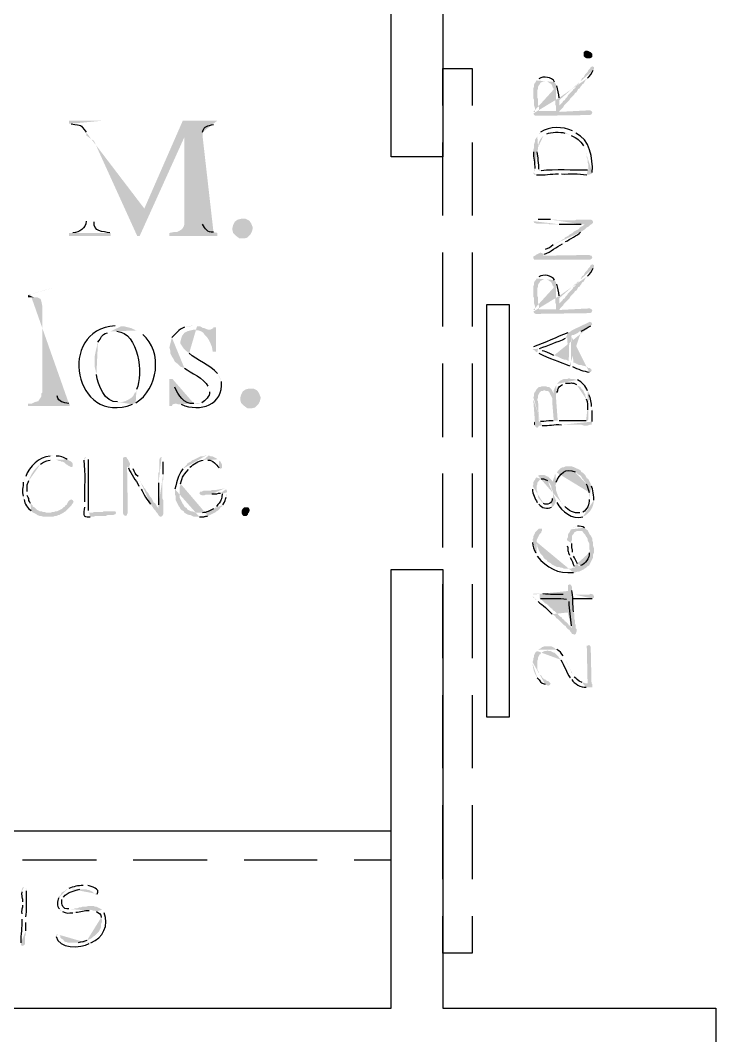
# Model space of a CAD drawing. Header units: inches. Extents: x -167 to 6071, y -6287 to -2731.
# Drawn here: x 831.8 to 878.9, y -6050.5 to -5981.6 of the extents above; entities that cross this region are included whole.
import ezdxf

# ---------------------------------------------------------------- set-up
doc = ezdxf.new("R2010")
doc.units = ezdxf.units.IN
doc.header["$LTSCALE"] = 96
doc.header["$MEASUREMENT"] = 0
doc.layers.add('PDF_Geometry', color=7, linetype='Continuous', true_color=0x4a4a4a)
doc.layers.add('PDF_Solid Fills', color=7, linetype='Continuous')

msp = doc.modelspace()

# ---------------------------------------------------------------- hatches: boundary and pattern name
at = {"layer": 'PDF_Solid Fills', "transparency": 33554559}
for points in [[(870.57, -5983.935), (870.57, -5984.042), (870.517, -5984.095), (870.41, -5984.149), (870.197, -5984.149), (870.09, -5984.095), (869.983, -5983.989), (869.983, -5983.722), (870.037, -5983.669), (870.143, -5983.615), (870.197, -5983.615), (870.357, -5983.669), (870.41, -5983.722), (870.463, -5983.722), (870.57, -5983.829)], [(866.57, -5986.442), (866.57, -5986.869), (866.623, -5986.975), (866.623, -5987.349), (866.677, -5987.509), (866.677, -5987.775), (866.73, -5985.749), (866.677, -5985.802), (866.623, -5985.909), (866.623, -5986.015), (866.57, -5986.175), (866.57, -5986.282)], [(847.53, -5995.669), (847.477, -5995.882), (847.37, -5996.095), (847.317, -5996.149), (847.157, -5996.309), (846.943, -5996.362), (846.623, -5996.362), (846.41, -5996.202), (846.357, -5996.149), (846.197, -5995.989), (846.143, -5995.775), (846.143, -5995.669), (846.197, -5995.455), (846.303, -5995.242), (846.357, -5995.189), (846.517, -5995.082), (846.73, -5995.029), (847.05, -5995.029), (847.263, -5995.135), (847.317, -5995.189), (847.423, -5995.349), (847.53, -5995.615)], [(866.57, -5997.695), (866.623, -5997.802), (870.41, -5997.802), (870.517, -5997.749), (870.57, -5997.642), (870.517, -5997.535), (870.463, -5997.535), (870.357, -5997.482), (867.157, -5997.535), (867.05, -5997.322), (866.73, -5997.482), (866.677, -5997.535), (866.57, -5997.589)], [(866.57, -5999.882), (866.57, -6000.309), (866.623, -6000.415), (866.623, -6000.789), (866.677, -6000.949), (866.677, -6001.215), (866.73, -5999.189), (866.677, -5999.242), (866.623, -5999.349), (866.623, -5999.455), (866.57, -5999.615), (866.57, -5999.722)], [(845.023, -6002.389), (844.863, -6002.389), (844.863, -6002.442), (844.65, -6002.549), (843.53, -6002.549), (843.637, -6002.602), (843.85, -6002.602), (844.01, -6002.655), (844.17, -6002.762), (844.277, -6002.922), (844.437, -6003.082), (844.543, -6003.242), (844.65, -6003.455), (844.757, -6003.722), (844.81, -6004.042), (845.023, -6004.042)], [(866.837, -6006.549), (866.837, -6007.295), (866.89, -6007.135), (866.89, -6007.029), (866.943, -6006.922), (866.997, -6006.815), (867.103, -6006.709), (867.21, -6006.709), (867.317, -6006.655), (867.423, -6006.709), (867.53, -6006.709), (867.637, -6006.762), (867.69, -6006.869), (867.69, -6006.922), (867.743, -6006.975), (867.797, -6007.082), (867.85, -6007.189), (867.85, -6007.455), (867.957, -6008.735), (867.957, -6006.655), (867.957, -6006.922), (867.85, -6006.709), (867.797, -6006.602), (867.69, -6006.495), (867.637, -6006.442), (867.53, -6006.442), (867.423, -6006.389), (867.157, -6006.389), (867.05, -6006.442), (866.943, -6006.442)], [(848.063, -6007.189), (848.01, -6007.402), (847.903, -6007.615), (847.85, -6007.669), (847.69, -6007.829), (847.477, -6007.882), (847.157, -6007.882), (846.943, -6007.722), (846.89, -6007.669), (846.73, -6007.509), (846.677, -6007.295), (846.677, -6007.189), (846.73, -6006.975), (846.837, -6006.762), (846.89, -6006.709), (847.05, -6006.602), (847.263, -6006.549), (847.583, -6006.549), (847.797, -6006.655), (847.85, -6006.709), (847.957, -6006.869), (848.063, -6007.135)], [(866.623, -6008.949), (866.623, -6009.002), (866.677, -6009.055), (866.677, -6008.789), (866.623, -6008.842)], [(838.837, -6011.189), (838.73, -6011.242), (838.73, -6015.029), (838.783, -6015.135), (838.89, -6015.189), (838.997, -6015.135), (838.997, -6015.082), (839.05, -6014.975), (838.997, -6011.775), (839.21, -6011.669), (839.157, -6011.562), (839.103, -6011.455), (839.05, -6011.349), (838.997, -6011.295), (838.943, -6011.189)], [(834.997, -6011.402), (833.983, -6011.402), (834.25, -6011.402), (834.357, -6011.455), (834.463, -6011.455), (834.517, -6011.509), (834.623, -6011.509), (834.73, -6011.562), (834.837, -6011.669), (834.943, -6011.722), (834.997, -6011.775), (835.21, -6011.882), (835.317, -6011.829), (835.317, -6011.669), (835.263, -6011.562), (835.21, -6011.509), (835.103, -6011.455)], [(835.21, -6014.069), (835.103, -6014.122), (834.997, -6014.229), (834.943, -6014.335), (834.89, -6014.442), (834.783, -6014.495), (834.783, -6014.549), (834.677, -6014.602), (834.57, -6014.709), (834.357, -6014.815), (834.25, -6014.869), (834.143, -6014.869), (834.037, -6014.922), (833.93, -6014.922), (833.77, -6014.975), (832.65, -6014.975), (832.757, -6015.029), (832.863, -6015.082), (832.917, -6015.135), (833.077, -6015.189), (833.183, -6015.189), (833.29, -6015.242), (833.983, -6015.242), (834.09, -6015.189), (834.197, -6015.189), (834.303, -6015.135), (834.41, -6015.135), (834.463, -6015.082), (834.57, -6015.029), (834.677, -6014.975), (834.73, -6014.922), (834.837, -6014.869), (834.943, -6014.762), (835.05, -6014.655), (835.103, -6014.602), (835.21, -6014.495), (835.263, -6014.389), (835.317, -6014.335), (835.37, -6014.229), (835.317, -6014.122)], [(846.997, -6015.189), (846.89, -6015.189), (846.837, -6015.135), (846.783, -6015.029), (846.783, -6014.815), (846.837, -6014.709), (846.943, -6014.602), (847.21, -6014.602), (847.263, -6014.655), (847.317, -6014.762), (847.317, -6014.815), (847.263, -6014.975), (847.21, -6015.029), (847.21, -6015.082), (847.103, -6015.189)], [(838.037, -6014.869), (837.397, -6014.869), (837.343, -6014.922), (836.757, -6014.922), (836.65, -6014.975), (836.383, -6014.975), (838.25, -6014.975), (838.197, -6014.869), (838.143, -6014.869)], [(870.197, -6024.095), (870.25, -6026.549), (870.25, -6026.815), (870.57, -6026.815), (870.57, -6026.602), (870.517, -6026.549), (870.463, -6024.149), (870.463, -6024.095), (870.41, -6023.989), (870.357, -6023.935), (870.25, -6023.989), (870.197, -6023.989)], [(836.543, -6041.642), (836.383, -6041.642), (836.223, -6041.695), (835.957, -6041.695), (835.85, -6041.749), (835.743, -6041.749), (835.637, -6041.802), (835.477, -6041.802), (835.37, -6041.855), (835.05, -6041.855), (837.237, -6041.855), (837.023, -6041.749), (836.917, -6041.695), (836.81, -6041.695), (836.703, -6041.642)]]:
    msp.add_hatch(color=256, dxfattribs=at).paths.add_polyline_path(points)
h = msp.add_hatch(color=256, dxfattribs=at)
h.paths.add_polyline_path([(868.33, -5986.815), (868.33, -5987.775), (868.383, -5987.669), (868.597, -5987.455), (868.65, -5987.349), (869.023, -5986.975), (869.077, -5986.869), (869.183, -5986.762), (869.237, -5986.709), (869.343, -5986.602), (869.397, -5986.495), (869.503, -5986.442), (869.557, -5986.335), (869.61, -5986.229), (869.717, -5986.175), (869.77, -5986.069), (869.823, -5986.015), (869.877, -5985.909), (869.983, -5985.855), (870.037, -5985.749), (870.09, -5985.642), (870.25, -5985.482)], flags=0)
h.paths.add_polyline_path([(870.623, -5984.949), (870.677, -5984.895), (870.677, -5984.735), (870.57, -5984.682), (870.463, -5984.735), (870.41, -5984.842), (870.303, -5984.949), (870.25, -5985.055), (870.143, -5985.162), (870.09, -5985.215), (870.037, -5985.322), (869.983, -5985.429), (869.877, -5985.482), (869.823, -5985.589), (869.77, -5985.695), (869.663, -5985.802), (869.61, -5985.909), (869.503, -5985.962), (869.45, -5986.069), (869.397, -5986.175), (869.29, -5986.229), (869.237, -5986.335), (869.183, -5986.389), (869.077, -5986.495), (869.023, -5986.549), (868.917, -5986.655), (868.863, -5986.762), (868.757, -5986.869), (868.703, -5986.975), (868.597, -5987.029), (868.543, -5987.135), (868.33, -5987.349), (868.33, -5986.975)], flags=0)
h = msp.add_hatch(color=256, dxfattribs=at)
h.paths.add_polyline_path([(866.57, -5987.882), (866.623, -5987.989), (866.73, -5988.042), (870.357, -5987.989), (870.41, -5987.989), (870.517, -5987.935), (870.57, -5987.829), (870.517, -5987.722), (870.41, -5987.669), (870.357, -5987.669), (868.33, -5987.775), (868.33, -5986.815)], flags=0)
h.paths.add_polyline_path([(868.17, -5986.015), (868.117, -5985.962), (868.117, -5987.722), (866.943, -5987.722), (866.943, -5987.455), (866.89, -5987.295), (866.89, -5986.922), (866.837, -5986.815), (866.837, -5986.442), (866.783, -5985.642), (866.73, -5985.749), (866.677, -5987.775), (866.57, -5987.775)], flags=0)
h = msp.add_hatch(color=256, dxfattribs=at)
h.paths.add_polyline_path([(866.783, -5985.642), (866.837, -5986.442), (866.837, -5986.335), (866.89, -5986.175), (866.89, -5986.069), (866.943, -5985.962), (866.997, -5985.909), (867.05, -5985.802), (867.157, -5985.749), (867.263, -5985.695), (867.477, -5985.695), (867.583, -5985.749), (867.637, -5985.802), (867.743, -5985.855), (867.797, -5985.909), (867.85, -5986.015), (867.903, -5986.175), (867.957, -5986.175), (867.957, -5986.335), (868.01, -5986.442), (868.01, -5986.655), (868.063, -5986.762), (868.063, -5987.295), (868.117, -5987.402), (868.117, -5987.722), (868.117, -5985.855), (868.063, -5985.855), (868.01, -5985.749)], flags=0)
h.paths.add_polyline_path([(866.943, -5985.535), (866.837, -5985.589)], flags=0)
h = msp.add_hatch(color=256, dxfattribs=at)
h.paths.add_polyline_path([(837.45, -5988.362), (835.05, -5988.362), (835.05, -5988.575), (835.21, -5988.575)], flags=0)
h.paths.add_polyline_path([(836.223, -5989.162), (836.223, -5989.375), (836.757, -5989.749), (839.69, -5996.202), (840.17, -5994.335)], flags=0)
h = msp.add_hatch(color=256, dxfattribs=at)
h.paths.add_polyline_path([(845.13, -5988.362), (842.783, -5988.362), (840.17, -5994.335), (839.69, -5996.202), (839.85, -5996.202), (842.89, -5989.482), (844.117, -5989.375), (844.117, -5989.162)], flags=0)
h.paths.add_polyline_path([(844.863, -5988.629), (845.13, -5988.575)], flags=0)
h = msp.add_hatch(color=256, dxfattribs=at)
h.paths.add_polyline_path([(866.837, -5989.429), (866.837, -5990.495), (866.837, -5990.442), (866.89, -5990.282), (866.89, -5990.175)], flags=0)
h.paths.add_polyline_path([(867.263, -5989.375, 0.210954), (866.89, -5990.175)], flags=0)
h.paths.add_polyline_path([(867.263, -5989.375), (867.477, -5989.269)], flags=0)
h.paths.add_polyline_path([(868.703, -5989.215), (868.81, -5989.215), (869.13, -5989.375)], flags=0)
h.paths.add_polyline_path([(869.983, -5990.069), (870.037, -5990.175), (870.037, -5990.282), (870.09, -5990.389), (870.143, -5990.549), (870.197, -5990.655), (870.197, -5990.869), (870.25, -5990.975), (870.25, -5991.189), (870.303, -5991.349), (870.303, -5992.042), (870.463, -5991.989), (870.517, -5991.989), (870.57, -5991.882)], flags=0)
h.paths.add_polyline_path([(869.45, -5989.215), (869.343, -5989.162), (869.343, -5989.109), (869.237, -5989.055)], flags=0)
h.paths.add_polyline_path([(867.05, -5989.162), (866.997, -5989.269), (866.943, -5989.269), (866.89, -5989.322)], flags=0)
h = msp.add_hatch(color=256, dxfattribs=at)
h.paths.add_polyline_path([(836.223, -5989.375), (836.223, -5995.189)], flags=0)
h.paths.add_polyline_path([(835.317, -5995.989), (835.05, -5995.989), (835.05, -5996.202), (837.877, -5996.202), (837.877, -5995.989), (837.823, -5995.989)], flags=0)
h.paths.add_polyline_path([(836.757, -5995.242), (836.757, -5989.749)], flags=0)
h = msp.add_hatch(color=256, dxfattribs=at)
h.paths.add_polyline_path([(844.117, -5989.375), (842.89, -5989.482), (842.89, -5995.402), (842.837, -5995.562), (842.73, -5995.722), (842.57, -5995.829), (842.357, -5995.935), (842.143, -5995.935), (841.877, -5995.989), (841.877, -5996.202), (845.13, -5996.202), (845.13, -5995.989), (844.863, -5995.935)], flags=0)
h.paths.add_polyline_path([(844.117, -5995.402), (844.117, -5995.189)], flags=0)
h = msp.add_hatch(color=256, dxfattribs=at)
h.paths.add_polyline_path([(866.57, -5991.882), (866.57, -5991.935), (866.623, -5992.042), (866.783, -5992.042)], flags=0)
h.paths.add_polyline_path([(868.277, -5991.989), (868.49, -5991.989)], flags=0)
h.paths.add_polyline_path([(870.197, -5992.042), (870.303, -5992.042), (870.303, -5991.722), (870.25, -5991.722)], flags=0)
h.paths.add_polyline_path([(867.103, -5991.775), (866.997, -5991.775), (866.943, -5991.669)], flags=0)
h.paths.add_polyline_path([(866.837, -5990.495), (866.837, -5989.429), (866.783, -5989.535), (866.73, -5989.589), (866.677, -5991.775), (866.623, -5991.829)], flags=0)
h = msp.add_hatch(color=256, dxfattribs=at)
h.paths.add_polyline_path([(866.57, -5990.442), (866.57, -5990.495)], flags=0)
h.paths.add_polyline_path([(866.677, -5991.615), (866.677, -5991.775), (866.73, -5989.589), (866.677, -5989.695), (866.677, -5989.802), (866.623, -5989.962), (866.623, -5990.175), (866.57, -5990.335)], flags=0)
h = msp.add_hatch(color=256, dxfattribs=at)
h.paths.add_polyline_path([(866.57, -5995.189), (866.623, -5995.295), (866.783, -5995.349), (867.583, -5995.349), (867.637, -5995.402), (868.33, -5995.402)], flags=0)
h.paths.add_polyline_path([(869.823, -5995.402), (870.09, -5995.402), (870.09, -5995.722), (870.197, -5995.615), (870.303, -5995.562), (870.41, -5995.455), (870.517, -5995.402), (870.623, -5995.295), (870.623, -5995.242), (870.57, -5995.135), (870.463, -5995.082), (869.503, -5995.082), (869.397, -5995.135), (868.223, -5995.135), (868.117, -5995.082), (867.743, -5995.082)], flags=0)
h.paths.add_polyline_path([(866.89, -5995.082), (866.623, -5995.082)], flags=0)
h = msp.add_hatch(color=256, dxfattribs=at)
h.paths.add_polyline_path([(867.05, -5997.322), (867.157, -5997.535), (867.21, -5997.535), (867.317, -5997.429)], flags=0)
h.paths.add_polyline_path([(868.543, -5996.735), (868.65, -5996.682), (868.757, -5996.575)], flags=0)
h.paths.add_polyline_path([(869.77, -5995.935), (870.09, -5995.722), (870.09, -5995.402), (869.983, -5995.455), (869.93, -5995.509), (869.717, -5995.615), (869.663, -5995.722), (869.343, -5995.882), (869.237, -5995.989), (869.023, -5996.095), (868.917, -5996.202), (868.703, -5996.309), (868.703, -5996.362), (868.597, -5996.415), (868.49, -5996.469), (868.437, -5996.522), (867.903, -5996.789)], flags=0)
h.paths.add_polyline_path([(867.37, -5997.109), (867.157, -5997.215)], flags=0)
h = msp.add_hatch(color=256, dxfattribs=at)
h.paths.add_polyline_path([(868.33, -6000.255), (868.33, -6001.215), (868.383, -6001.109), (868.49, -6001.002), (868.597, -6000.895), (868.65, -6000.789), (868.863, -6000.575), (868.917, -6000.522), (869.023, -6000.415), (869.077, -6000.309), (869.183, -6000.202), (869.237, -6000.149), (869.343, -6000.042), (869.397, -5999.935), (869.503, -5999.882), (869.557, -5999.775), (869.61, -5999.669), (869.717, -5999.615), (869.77, -5999.509), (869.823, -5999.455), (869.877, -5999.349), (869.983, -5999.295), (870.037, -5999.189), (870.09, -5999.082), (870.25, -5998.922)], flags=0)
h.paths.add_polyline_path([(870.623, -5998.389), (870.677, -5998.335), (870.677, -5998.175), (870.57, -5998.122), (870.463, -5998.175), (870.41, -5998.282), (870.303, -5998.389), (870.25, -5998.495), (870.143, -5998.602), (870.09, -5998.655), (870.037, -5998.762), (869.983, -5998.869), (869.877, -5998.922), (869.823, -5999.029), (869.77, -5999.135), (869.663, -5999.242), (869.61, -5999.349), (869.503, -5999.402), (869.45, -5999.509), (869.397, -5999.615), (869.29, -5999.669), (869.237, -5999.775), (869.183, -5999.829), (869.077, -5999.935), (869.023, -5999.989), (868.917, -6000.095), (868.863, -6000.202), (868.757, -6000.309), (868.703, -6000.415), (868.597, -6000.469), (868.543, -6000.575), (868.33, -6000.789), (868.33, -6000.415)], flags=0)
h = msp.add_hatch(color=256, dxfattribs=at)
h.paths.add_polyline_path([(834.197, -5999.615), (834.09, -5999.669)], flags=0)
h.paths.add_polyline_path([(832.437, -6000.149, 0.008193), (834.09, -5999.669)], flags=0)
h.paths.add_polyline_path([(832.437, -6000.149), (832.277, -6000.202), (832.703, -6000.362), (832.917, -6000.362), (833.13, -6000.469), (833.183, -6000.629), (833.237, -6000.895), (833.237, -6006.815), (833.183, -6006.869), (833.183, -6007.082), (832.97, -6007.402), (832.757, -6007.455), (832.543, -6007.562), (832.277, -6007.562), (832.277, -6007.722), (835.103, -6007.722), (835.103, -6007.562), (835.05, -6007.562)], flags=0)
h.paths.add_polyline_path([(834.25, -6007.029), (834.197, -6006.815)], flags=0)
h = msp.add_hatch(color=256, dxfattribs=at)
h.paths.add_polyline_path([(866.57, -6001.322), (866.623, -6001.429), (866.73, -6001.482), (870.357, -6001.429), (870.41, -6001.429), (870.517, -6001.375), (870.57, -6001.269), (870.517, -6001.162), (870.41, -6001.109), (870.357, -6001.109), (868.33, -6001.215), (868.33, -6000.255)], flags=0)
h.paths.add_polyline_path([(868.17, -5999.455), (868.117, -5999.402), (868.117, -6001.162), (866.943, -6001.162), (866.943, -6000.895), (866.89, -6000.735), (866.89, -6000.362), (866.837, -6000.255), (866.837, -5999.882), (866.783, -5999.082), (866.73, -5999.189), (866.677, -6001.215), (866.57, -6001.215)], flags=0)
h = msp.add_hatch(color=256, dxfattribs=at)
h.paths.add_polyline_path([(866.783, -5999.082), (866.837, -5999.882), (866.837, -5999.775), (866.89, -5999.615), (866.89, -5999.509), (866.943, -5999.402), (866.997, -5999.349), (867.05, -5999.242), (867.263, -5999.135), (867.477, -5999.135), (867.583, -5999.189), (867.637, -5999.242), (867.743, -5999.295), (867.797, -5999.349), (867.85, -5999.455), (867.903, -5999.615), (867.957, -5999.615), (867.957, -5999.775), (868.01, -5999.882), (868.01, -6000.095), (868.063, -6000.202), (868.063, -6000.735), (868.117, -6000.842), (868.117, -6001.162), (868.117, -5999.295), (868.063, -5999.295), (868.01, -5999.189)], flags=0)
h.paths.add_polyline_path([(866.943, -5998.975), (866.837, -5999.029)], flags=0)
h = msp.add_hatch(color=256, dxfattribs=at)
h.paths.add_polyline_path([(838.303, -6002.282), (838.197, -6002.282)], flags=0)
h.paths.add_polyline_path([(839.37, -6007.615), (839.583, -6007.509), (838.463, -6007.509), (838.357, -6007.455)], flags=0)
h.paths.add_polyline_path([(836.917, -6005.589), (836.863, -6005.322), (836.81, -6005.109), (836.81, -6004.309), (836.863, -6004.042), (836.917, -6003.829), (836.97, -6003.615), (837.023, -6003.402)], flags=0)
h.paths.add_polyline_path([(837.663, -6002.762), (837.877, -6002.655), (838.09, -6002.655), (839.69, -6002.602), (839.477, -6002.549), (839.263, -6002.442), (838.837, -6002.335), (838.57, -6002.335)], flags=0)
h = msp.add_hatch(color=256, dxfattribs=at)
h.paths.add_polyline_path([(843.477, -6002.282), (843.37, -6002.282), (843.103, -6002.335), (842.89, -6002.389)], flags=0)
h.paths.add_polyline_path([(842.037, -6003.082), (841.983, -6003.295), (841.93, -6003.509), (841.877, -6003.722), (841.877, -6003.775), (841.93, -6003.989), (841.93, -6004.149), (842.037, -6004.362), (842.143, -6004.522), (842.25, -6004.735), (842.463, -6004.895), (842.623, -6005.055), (842.89, -6005.162)], flags=0)
h.paths.add_polyline_path([(844.49, -6006.389), (844.543, -6006.549), (844.597, -6006.762)], flags=0)
h.paths.add_polyline_path([(844.063, -6007.509), (843.85, -6007.562), (842.303, -6007.562), (842.463, -6007.615), (842.677, -6007.615)], flags=0)
h.paths.add_polyline_path([(845.397, -6006.069), (845.343, -6005.909), (845.237, -6005.695), (845.13, -6005.535)], flags=0)
h.paths.add_polyline_path([(843.21, -6004.149), (842.997, -6003.989), (842.837, -6003.829), (842.623, -6003.509), (842.623, -6003.349), (842.677, -6003.135), (842.73, -6002.975), (842.89, -6002.762), (843.103, -6002.655), (843.53, -6002.549), (844.65, -6002.549), (844.49, -6002.549), (844.223, -6002.442), (844.17, -6002.442), (843.957, -6002.335), (843.743, -6002.335)], flags=0)
h = msp.add_hatch(color=256, dxfattribs=at)
h.paths.add_polyline_path([(866.837, -6004.095), (866.943, -6004.149)], flags=0)
h.paths.add_polyline_path([(869.023, -6005.002), (869.13, -6005.055), (869.13, -6002.975), (869.183, -6002.922), (869.29, -6002.922), (869.397, -6002.869), (869.503, -6002.815), (869.61, -6002.762), (869.717, -6002.655), (869.823, -6002.655)], flags=0)
h.paths.add_polyline_path([(870.463, -6002.282), (870.517, -6002.229), (870.57, -6002.175), (870.517, -6002.069), (870.41, -6002.015), (869.397, -6002.495), (869.29, -6002.549), (869.183, -6002.602), (869.13, -6002.655), (869.023, -6002.709), (868.97, -6004.682), (868.757, -6004.575), (868.65, -6004.575), (868.49, -6004.522), (868.277, -6004.415), (868.17, -6004.362), (868.117, -6004.362), (868.063, -6004.309), (867.957, -6004.309)], flags=0)
h.paths.add_polyline_path([(867.157, -6003.989), (867.05, -6003.882), (866.89, -6003.829)], flags=0)
h = msp.add_hatch(color=256, dxfattribs=at)
h.paths.add_polyline_path([(839.69, -6002.602), (838.09, -6002.655), (838.303, -6002.655)], flags=0)
h.paths.add_polyline_path([(839.637, -6006.602), (839.583, -6006.815), (839.53, -6006.815), (839.423, -6007.029), (839.263, -6007.189), (839.103, -6007.295), (838.89, -6007.402), (838.463, -6007.509), (839.583, -6007.509)], flags=0)
h.paths.add_polyline_path([(840.063, -6002.869), (839.85, -6002.709)], flags=0)
h = msp.add_hatch(color=256, dxfattribs=at)
h.paths.add_polyline_path([(866.517, -6003.882), (866.57, -6003.935), (866.623, -6003.935), (866.677, -6003.989), (866.73, -6004.042), (866.837, -6004.095), (866.89, -6003.829), (866.997, -6003.829)], flags=0)
h.paths.add_polyline_path([(868.757, -6003.135), (868.863, -6003.082), (868.97, -6004.682), (869.023, -6002.709), (868.917, -6002.762)], flags=0)
h.paths.add_polyline_path([(866.57, -6003.722), (866.517, -6003.775)], flags=0)
h = msp.add_hatch(color=256, dxfattribs=at)
h.paths.add_polyline_path([(869.13, -6005.055), (869.237, -6005.055)], flags=0)
h.paths.add_polyline_path([(870.357, -6005.429), (870.463, -6005.429), (870.517, -6005.322), (870.517, -6005.269), (870.41, -6005.162), (870.303, -6005.162), (870.197, -6005.055), (869.983, -6005.002), (869.93, -6005.002), (869.823, -6004.949), (869.663, -6004.949), (869.343, -6004.789), (869.29, -6004.789), (869.13, -6002.975)], flags=0)
h = msp.add_hatch(color=256, dxfattribs=at)
h.paths.add_polyline_path([(842.09, -6005.909), (841.877, -6005.909), (841.877, -6007.722), (842.037, -6007.722), (842.09, -6007.615), (842.303, -6007.562), (843.583, -6007.562), (843.53, -6007.562)], flags=0)
h.paths.add_polyline_path([(842.25, -6006.442), (842.143, -6006.175)], flags=0)
h = msp.add_hatch(color=256, dxfattribs=at)
h.paths.add_polyline_path([(866.57, -6007.295), (866.57, -6007.402), (866.677, -6008.789), (866.677, -6009.055), (866.73, -6009.162), (866.837, -6009.215), (866.89, -6009.162), (866.943, -6009.055), (867.157, -6009.055)], flags=0)
h.paths.add_polyline_path([(868.49, -6009.002), (869.823, -6009.002), (869.983, -6009.055), (870.25, -6009.055), (870.41, -6009.002), (870.517, -6009.002), (870.517, -6008.949), (870.57, -6008.789)], flags=0)
h.paths.add_polyline_path([(870.57, -6008.042), (870.57, -6007.935), (870.517, -6007.775)], flags=0)
h.paths.add_polyline_path([(870.357, -6006.975), (870.357, -6006.869), (870.303, -6006.762), (870.303, -6008.629), (870.25, -6008.735), (870.143, -6008.735)], flags=0)
h.paths.add_polyline_path([(868.33, -6008.735), (868.223, -6008.735), (868.117, -6007.295), (868.117, -6006.335), (868.063, -6006.442), (868.01, -6006.549), (867.957, -6006.655), (867.957, -6008.735), (867.903, -6008.735)], flags=0)
h.paths.add_polyline_path([(867.05, -6008.789), (866.943, -6008.789), (866.89, -6007.402), (866.837, -6007.349), (866.837, -6006.549), (866.783, -6006.602), (866.73, -6006.709), (866.677, -6006.762), (866.623, -6006.869), (866.623, -6007.029), (866.57, -6007.135)], flags=0)
h = msp.add_hatch(color=256, dxfattribs=at)
h.paths.add_polyline_path([(868.117, -6006.335), (868.117, -6007.135), (868.117, -6006.922), (868.17, -6006.815)], flags=0)
h.paths.add_polyline_path([(868.543, -6006.282), (868.757, -6006.175)], flags=0)
h.paths.add_polyline_path([(869.503, -6006.282), (869.557, -6006.335), (869.77, -6006.442), (869.823, -6006.549), (869.877, -6006.602), (869.983, -6006.709), (869.983, -6006.762), (870.037, -6006.869), (870.09, -6006.922), (870.09, -6007.029), (870.143, -6007.135), (870.143, -6007.242)], flags=0)
h.paths.add_polyline_path([(870.25, -6007.989), (870.25, -6008.095), (870.303, -6008.255), (870.303, -6008.415), (870.303, -6006.762), (870.25, -6006.709)], flags=0)
h.paths.add_polyline_path([(869.557, -6005.962), (869.503, -6005.962), (869.343, -6005.909), (869.13, -6005.909), (869.023, -6005.855), (868.97, -6005.855), (868.863, -6005.909), (868.597, -6005.909), (868.383, -6006.015), (868.33, -6006.069), (868.223, -6006.175), (868.17, -6006.229)], flags=0)
h = msp.add_hatch(color=256, dxfattribs=at)
h.paths.add_polyline_path([(833.983, -6011.082), (833.877, -6011.082), (833.77, -6011.135)], flags=0)
h.paths.add_polyline_path([(832.117, -6012.522), (832.063, -6012.629), (832.01, -6012.735), (831.957, -6012.895)], flags=0)
h.paths.add_polyline_path([(831.957, -6013.855), (831.957, -6013.962), (832.01, -6014.069)], flags=0)
h.paths.add_polyline_path([(832.49, -6014.815), (832.543, -6014.922), (832.65, -6014.975), (833.663, -6014.975), (833.557, -6014.975), (833.397, -6014.922), (833.29, -6014.922), (833.183, -6014.869), (833.077, -6014.869), (832.97, -6014.815), (832.863, -6014.762), (832.81, -6014.709), (832.703, -6014.602), (832.597, -6014.549), (832.597, -6014.495), (832.49, -6014.389), (832.437, -6014.335)], flags=0)
h.paths.add_polyline_path([(832.223, -6013.802), (832.223, -6013.535)], flags=0)
h.paths.add_polyline_path([(833.13, -6011.669, 0.162278), (832.33, -6012.789)], flags=0)
h.paths.add_polyline_path([(833.77, -6011.402), (834.997, -6011.402), (834.943, -6011.349)], flags=0)
h.paths.add_polyline_path([(834.197, -6011.135), (834.09, -6011.082)], flags=0)
h = msp.add_hatch(color=256, dxfattribs=at)
h.paths.add_polyline_path([(836.223, -6011.189), (836.117, -6011.242), (836.063, -6011.402)], flags=0)
h.paths.add_polyline_path([(836.117, -6014.229), (836.117, -6014.602)], flags=0)
h.paths.add_polyline_path([(836.49, -6015.242), (836.703, -6015.242), (836.863, -6015.189), (837.557, -6015.189), (837.663, -6015.135), (838.037, -6015.135), (838.143, -6015.082), (838.197, -6015.082), (838.25, -6014.975), (836.383, -6014.975), (836.383, -6014.815)], flags=0)
h.paths.add_polyline_path([(836.383, -6011.349), (836.33, -6011.242)], flags=0)
h = msp.add_hatch(color=256, dxfattribs=at)
h.paths.add_polyline_path([(841.343, -6011.189), (841.237, -6011.242), (841.183, -6011.402), (841.183, -6012.202), (841.13, -6012.255), (841.13, -6012.949)], flags=0)
h.paths.add_polyline_path([(841.13, -6014.442), (841.13, -6014.709), (840.81, -6014.709), (840.917, -6014.815), (840.97, -6014.922), (841.077, -6015.029), (841.13, -6015.135), (841.183, -6015.189), (841.237, -6015.242), (841.29, -6015.242), (841.397, -6015.189), (841.45, -6015.082), (841.45, -6014.122), (841.397, -6014.015), (841.397, -6012.842), (841.45, -6012.735), (841.45, -6012.362)], flags=0)
h.paths.add_polyline_path([(841.45, -6011.509), (841.45, -6011.242)], flags=0)
h = msp.add_hatch(color=256, dxfattribs=at)
h.paths.add_polyline_path([(844.383, -6011.082), (844.33, -6011.082), (844.223, -6011.135), (844.01, -6011.135), (843.477, -6011.402), (843.423, -6011.402), (843.317, -6011.509), (843.103, -6011.615), (843.05, -6011.722), (842.943, -6011.829), (842.89, -6011.882), (842.783, -6011.989)], flags=0)
h.paths.add_polyline_path([(842.25, -6013.375), (842.25, -6013.749), (842.303, -6013.855), (842.303, -6014.122), (842.357, -6014.229), (842.41, -6014.335), (842.463, -6014.442), (842.517, -6014.549), (842.57, -6014.602), (842.623, -6014.709), (842.73, -6014.815), (842.837, -6014.869), (842.89, -6014.975), (842.997, -6015.029), (843.103, -6015.082), (843.21, -6015.135), (843.317, -6015.135), (843.53, -6015.242), (843.903, -6015.242)], flags=0)
h.paths.add_polyline_path([(844.49, -6015.189), (844.703, -6015.082), (844.81, -6015.029), (844.917, -6014.975), (843.637, -6014.975), (843.53, -6014.922), (843.423, -6014.869), (843.317, -6014.869), (843.21, -6014.815), (843.103, -6014.762), (843.05, -6014.655), (842.943, -6014.602), (842.89, -6014.549), (842.837, -6014.442), (842.783, -6014.389), (842.73, -6014.282), (842.677, -6014.175), (842.623, -6014.069), (842.57, -6013.962), (842.57, -6013.215), (842.623, -6013.109), (842.623, -6013.002)], flags=0)
h.paths.add_polyline_path([(843.157, -6012.042), (843.21, -6011.989), (843.263, -6011.882)], flags=0)
h.paths.add_polyline_path([(844.17, -6011.402), (844.277, -6011.402), (844.383, -6011.349), (845.13, -6011.349), (845.077, -6011.295), (844.757, -6011.135), (844.65, -6011.135), (844.543, -6011.082)], flags=0)
h = msp.add_hatch(color=256, dxfattribs=at)
h.paths.add_polyline_path([(839.21, -6011.669), (838.997, -6011.775), (838.997, -6011.829), (839.103, -6011.935)], flags=0)
h.paths.add_polyline_path([(839.797, -6013.162), (839.85, -6013.269), (839.957, -6013.375)], flags=0)
h.paths.add_polyline_path([(840.597, -6014.389), (840.81, -6014.709), (841.13, -6014.709), (841.077, -6014.602), (841.023, -6014.549), (840.97, -6014.442), (840.917, -6014.335), (840.81, -6014.282), (840.757, -6014.175), (840.703, -6014.069), (840.65, -6013.962), (840.543, -6013.855), (840.49, -6013.749), (840.437, -6013.642), (840.33, -6013.535), (840.277, -6013.429), (840.223, -6013.322), (840.17, -6013.322), (840.117, -6013.215), (840.063, -6013.109), (840.01, -6013.055), (839.957, -6012.949), (839.85, -6012.735), (839.797, -6012.629), (839.743, -6012.522)], flags=0)
h.paths.add_polyline_path([(839.423, -6011.989), (839.37, -6011.882), (839.317, -6011.775)], flags=0)
h = msp.add_hatch(color=256, dxfattribs=at)
h.paths.add_polyline_path([(845.13, -6011.349), (844.383, -6011.349), (844.49, -6011.402)], flags=0)
h.paths.add_polyline_path([(845.237, -6011.935), (845.343, -6011.989), (845.45, -6011.935), (845.45, -6011.722), (845.397, -6011.615), (845.343, -6011.509), (845.237, -6011.455)], flags=0)
h = msp.add_hatch(color=256, dxfattribs=at)
h.paths.add_polyline_path([(868.063, -6012.309), (868.063, -6013.109), (868.117, -6013.002), (868.117, -6012.895)], flags=0)
h.paths.add_polyline_path([(869.397, -6012.202), (869.503, -6012.255), (869.557, -6012.309), (869.61, -6012.362), (869.717, -6012.415), (869.823, -6012.522), (869.877, -6012.629), (869.983, -6012.735), (869.983, -6012.789), (870.09, -6012.895), (870.143, -6013.002)], flags=0)
h.paths.add_polyline_path([(870.357, -6013.589), (870.357, -6013.962), (870.41, -6012.895), (870.303, -6012.682), (870.197, -6012.629), (870.143, -6012.522), (870.09, -6012.415), (869.983, -6012.309), (869.93, -6012.255), (869.823, -6012.202), (869.77, -6012.095), (869.343, -6011.882), (869.183, -6011.829), (868.757, -6011.829), (868.65, -6011.882), (868.543, -6011.882), (868.437, -6011.935), (868.33, -6012.042), (868.277, -6012.095), (868.223, -6012.149), (868.17, -6012.255)], flags=0)
h = msp.add_hatch(color=256, dxfattribs=at)
h.paths.add_polyline_path([(866.517, -6013.269), (866.517, -6013.375)], flags=0)
h.paths.add_polyline_path([(866.837, -6014.282), (866.837, -6014.335), (866.943, -6014.389)], flags=0)
h.paths.add_polyline_path([(867.797, -6014.602), (867.903, -6014.549), (867.903, -6013.802), (867.903, -6013.909), (867.85, -6014.015)], flags=0)
h.paths.add_polyline_path([(867.263, -6014.335), (867.157, -6014.282), (867.103, -6014.175), (866.997, -6014.069), (866.943, -6014.015), (866.89, -6013.909), (866.89, -6013.802), (866.837, -6013.695), (866.837, -6013.535), (866.783, -6013.429), (866.783, -6012.575), (866.73, -6012.629), (866.677, -6012.735), (866.623, -6012.789), (866.57, -6012.895), (866.57, -6013.055), (866.517, -6013.162)], flags=0)
h = msp.add_hatch(color=256, dxfattribs=at)
h.paths.add_polyline_path([(866.783, -6012.575), (866.783, -6013.322), (866.783, -6013.162), (866.837, -6013.055), (866.837, -6012.949), (866.89, -6012.842), (866.943, -6012.842), (866.997, -6012.735), (867.103, -6012.682)], flags=0)
h.paths.add_polyline_path([(867.53, -6012.789), (867.583, -6012.895), (867.69, -6013.002), (867.743, -6013.109), (867.797, -6013.215), (867.797, -6013.322), (867.85, -6013.429), (867.903, -6013.535), (867.903, -6014.549), (867.957, -6014.495), (868.01, -6014.389), (868.063, -6014.282), (868.117, -6014.122), (868.117, -6014.175), (868.17, -6014.282)], flags=0)
h.paths.add_polyline_path([(869.93, -6015.242, 0.291201), (870.677, -6014.122)], flags=0)
h.paths.add_polyline_path([(870.517, -6013.162), (870.463, -6013.055), (870.463, -6013.002), (870.41, -6012.895), (870.357, -6013.962), (870.357, -6014.069)], flags=0)
h.paths.add_polyline_path([(869.93, -6014.922), (869.823, -6014.975), (869.717, -6014.975)], flags=0)
h.paths.add_polyline_path([(868.703, -6014.549), (868.597, -6014.442), (868.543, -6014.335), (868.49, -6014.335), (868.437, -6014.229), (868.383, -6014.122), (868.33, -6014.015), (868.277, -6013.909), (868.223, -6013.802), (868.223, -6013.749), (868.17, -6013.642), (868.117, -6013.482), (868.117, -6013.269), (868.063, -6013.109), (868.063, -6012.309), (868.01, -6012.415), (868.01, -6012.522), (867.957, -6012.629), (867.903, -6012.789), (867.903, -6012.895), (867.85, -6012.789), (867.743, -6012.682), (867.69, -6012.629), (867.583, -6012.522), (867.53, -6012.522), (867.317, -6012.415), (866.997, -6012.415), (866.89, -6012.469)], flags=0)
h = msp.add_hatch(color=256, dxfattribs=at)
h.paths.add_polyline_path([(845.61, -6013.322), (845.023, -6013.429), (844.757, -6013.429), (844.65, -6013.482), (844.17, -6013.482), (844.063, -6013.535), (843.957, -6013.535), (843.903, -6013.642), (843.957, -6013.749), (844.01, -6013.749), (844.117, -6013.802), (844.223, -6013.802), (844.33, -6013.749), (844.65, -6013.749), (844.757, -6013.695)], flags=0)
h.paths.add_polyline_path([(845.343, -6013.642), (845.45, -6013.642), (845.77, -6013.589), (845.77, -6013.482), (845.717, -6013.375)], flags=0)
h = msp.add_hatch(color=256, dxfattribs=at)
h.paths.add_polyline_path([(845.77, -6013.589), (845.45, -6013.642), (845.45, -6013.695)], flags=0)
h.paths.add_polyline_path([(845.077, -6014.549), (844.97, -6014.602), (844.97, -6014.655), (844.863, -6014.709)], flags=0)
h.paths.add_polyline_path([(844.117, -6014.975), (843.957, -6014.975), (844.917, -6014.975), (845.023, -6014.922), (845.077, -6014.869), (845.183, -6014.815), (845.29, -6014.709), (845.343, -6014.602), (845.45, -6014.549), (845.503, -6014.442)], flags=0)
h.paths.add_polyline_path([(845.717, -6013.909), (845.77, -6013.802), (845.77, -6013.695)], flags=0)
h = msp.add_hatch(color=256, dxfattribs=at)
h.paths.add_polyline_path([(866.517, -6016.949), (866.517, -6017.002)], flags=0)
h.paths.add_polyline_path([(866.73, -6017.695), (866.783, -6017.802), (866.783, -6016.842), (866.837, -6016.735), (866.89, -6016.629), (866.943, -6016.522), (866.997, -6016.415), (867.103, -6016.309), (867.103, -6016.255), (867.157, -6016.202), (867.157, -6016.042), (866.943, -6016.042), (866.89, -6016.095), (866.783, -6016.202), (866.677, -6016.309), (866.677, -6016.362), (866.623, -6016.469), (866.57, -6016.575), (866.57, -6016.682), (866.517, -6016.789)], flags=0)
h = msp.add_hatch(color=256, dxfattribs=at)
h.paths.add_polyline_path([(868.863, -6017.002), (868.863, -6017.215)], flags=0)
h.paths.add_polyline_path([(869.023, -6017.855), (869.023, -6017.909), (869.077, -6018.015)], flags=0)
h.paths.add_polyline_path([(869.343, -6018.602), (869.397, -6018.709), (869.397, -6019.029), (869.557, -6018.975), (869.663, -6018.975), (869.77, -6018.922), (869.877, -6018.869), (869.983, -6018.815), (870.037, -6018.762), (870.143, -6018.709), (870.197, -6018.655), (870.25, -6018.602), (870.357, -6018.549), (870.41, -6018.442), (870.41, -6017.535), (870.357, -6017.695)], flags=0)
h.paths.add_polyline_path([(869.77, -6018.549), (869.663, -6018.602), (869.61, -6018.549), (869.557, -6018.442)], flags=0)
h.paths.add_polyline_path([(869.29, -6017.909), (869.29, -6017.802), (869.237, -6017.642)], flags=0)
h.paths.add_polyline_path([(869.183, -6017.055), (869.13, -6016.949), (869.13, -6016.095), (869.077, -6016.202), (869.023, -6016.309), (868.97, -6016.362), (868.917, -6016.469), (868.917, -6016.629), (868.863, -6016.735), (868.863, -6016.842)], flags=0)
h = msp.add_hatch(color=256, dxfattribs=at)
h.paths.add_polyline_path([(869.13, -6016.095), (869.13, -6016.949), (869.183, -6016.842), (869.183, -6016.575), (869.237, -6016.469), (869.29, -6016.415), (869.343, -6016.309), (869.45, -6016.255), (869.557, -6016.202), (869.823, -6016.202), (869.93, -6016.255), (869.983, -6016.362), (870.09, -6016.469), (870.143, -6016.575), (870.197, -6016.629), (870.25, -6016.735), (870.25, -6016.842), (870.303, -6016.949), (870.357, -6017.055), (870.357, -6017.429), (870.41, -6017.535), (870.41, -6018.442), (870.517, -6018.229), (870.623, -6018.015), (870.623, -6017.802), (870.677, -6017.695), (870.677, -6017.375), (870.623, -6017.215), (870.623, -6017.002), (870.57, -6016.842), (870.57, -6016.735), (870.517, -6016.629), (870.463, -6016.522), (870.41, -6016.469), (870.357, -6016.362), (870.303, -6016.255), (870.25, -6016.149), (870.143, -6016.095), (870.037, -6015.989)], flags=0)
h.paths.add_polyline_path([(869.557, -6015.882), (869.45, -6015.935), (869.343, -6015.935), (869.237, -6015.989)], flags=0)
h = msp.add_hatch(color=256, dxfattribs=at)
h.paths.add_polyline_path([(866.783, -6017.802), (866.837, -6017.909)], flags=0)
h.paths.add_polyline_path([(869.29, -6019.029), (869.397, -6019.029), (869.397, -6018.709), (869.237, -6018.709), (869.13, -6018.762), (868.65, -6018.762), (868.543, -6018.709), (868.437, -6018.709), (868.33, -6018.655), (868.17, -6018.655), (867.957, -6018.549), (867.85, -6018.495), (867.743, -6018.389), (867.53, -6018.282), (867.477, -6018.175), (867.37, -6018.122), (867.263, -6018.015), (867.21, -6017.909), (867.103, -6017.802), (867.05, -6017.749), (866.997, -6017.642), (866.943, -6017.535), (866.89, -6017.375), (866.837, -6017.269), (866.837, -6017.162), (866.783, -6017.055), (866.783, -6016.949)], flags=0)
h = msp.add_hatch(color=256, dxfattribs=at)
h.paths.add_polyline_path([(866.517, -6020.629), (866.57, -6020.735), (866.677, -6020.789), (866.677, -6020.842), (866.783, -6020.895), (866.89, -6021.002)], flags=0)
h.paths.add_polyline_path([(867.85, -6021.855), (867.957, -6021.909), (868.063, -6022.015), (868.117, -6022.122), (868.223, -6022.175), (868.33, -6022.282), (868.383, -6022.335), (868.49, -6022.442), (868.543, -6022.495), (868.65, -6022.602), (868.757, -6022.655), (868.81, -6022.762), (868.917, -6022.869), (869.023, -6022.922), (869.077, -6023.029), (869.13, -6023.082), (869.183, -6023.189), (869.237, -6023.189), (869.343, -6023.242), (869.45, -6023.189), (869.503, -6023.029), (869.503, -6022.869), (869.45, -6022.815), (869.45, -6022.602), (869.397, -6022.495), (869.397, -6022.282), (869.343, -6022.175), (869.343, -6021.802), (869.29, -6021.695)], flags=0)
h.paths.add_polyline_path([(869.183, -6020.255), (869.183, -6019.989), (869.183, -6022.762), (869.13, -6022.762), (869.077, -6022.655), (868.97, -6022.602), (868.917, -6022.495), (868.81, -6022.389), (868.703, -6022.335), (868.65, -6022.229), (868.543, -6022.175), (868.49, -6022.069), (868.383, -6022.015), (868.277, -6021.909), (868.223, -6021.855), (868.01, -6021.642), (867.903, -6021.589), (867.85, -6021.482), (867.743, -6021.429), (867.637, -6021.322), (867.583, -6021.269), (867.477, -6021.162), (867.37, -6021.109), (867.263, -6021.002), (867.21, -6020.949), (867.103, -6020.842), (866.997, -6020.789), (866.997, -6020.469), (866.57, -6020.469), (866.57, -6020.522)], flags=0)
h = msp.add_hatch(color=256, dxfattribs=at)
h.paths.add_polyline_path([(866.997, -6020.469), (866.997, -6020.789), (867.05, -6020.789)], flags=0)
h.paths.add_polyline_path([(868.81, -6020.842), (868.97, -6020.842), (868.97, -6021.002)], flags=0)
h.paths.add_polyline_path([(869.13, -6022.655), (869.183, -6022.762), (869.183, -6019.989), (869.13, -6019.882), (869.077, -6019.829), (869.023, -6019.829), (868.917, -6019.882), (868.917, -6020.522), (868.597, -6020.522)], flags=0)
h.paths.add_polyline_path([(867.21, -6020.469), (867.103, -6020.469)], flags=0)
h = msp.add_hatch(color=256, dxfattribs=at)
h.paths.add_polyline_path([(869.237, -6020.522), (869.237, -6020.789), (869.29, -6020.789)], flags=0)
h.paths.add_polyline_path([(870.57, -6020.789), (870.677, -6020.735), (870.677, -6020.629), (870.623, -6020.522), (870.463, -6020.469), (870.357, -6020.522), (869.343, -6020.522)], flags=0)
h = msp.add_hatch(color=256, dxfattribs=at)
h.paths.add_polyline_path([(866.517, -6025.215, 0.133918), (866.837, -6026.175)], flags=0)
h.paths.add_polyline_path([(867.37, -6026.602), (867.583, -6026.709), (867.69, -6026.655), (867.743, -6026.549), (867.69, -6026.495), (867.583, -6026.389), (867.53, -6026.389), (867.423, -6026.335), (867.37, -6026.282), (867.317, -6026.282), (867.263, -6026.229), (867.157, -6026.122), (867.103, -6026.015), (866.997, -6025.962), (866.943, -6025.855), (866.943, -6025.802), (866.89, -6025.695), (866.837, -6025.589), (866.837, -6024.362), (866.73, -6024.415), (866.677, -6024.522), (866.623, -6024.629), (866.623, -6024.735), (866.57, -6024.842), (866.57, -6024.949), (866.517, -6025.109)], flags=0)
h = msp.add_hatch(color=256, dxfattribs=at)
h.paths.add_polyline_path([(866.837, -6024.362), (866.837, -6025.215), (866.837, -6025.002), (866.89, -6024.895), (866.89, -6024.789), (866.943, -6024.682), (866.997, -6024.575), (867.05, -6024.575), (867.103, -6024.469), (867.21, -6024.415), (867.317, -6024.362), (867.423, -6024.362), (867.53, -6024.309), (867.637, -6024.362), (867.743, -6024.362), (867.85, -6024.415), (867.957, -6024.469), (868.01, -6024.469), (868.117, -6024.575), (868.17, -6024.629), (868.277, -6024.735), (868.33, -6024.842), (868.383, -6024.842), (868.437, -6024.949)], flags=0)
h.paths.add_polyline_path([(869.077, -6026.175), (869.077, -6026.229), (869.183, -6026.282)], flags=0)
h.paths.add_polyline_path([(870.143, -6026.815), (870.25, -6026.815), (870.25, -6026.549), (870.143, -6026.549), (869.983, -6026.495), (869.877, -6026.495)], flags=0)
h.paths.add_polyline_path([(869.343, -6026.122), (869.29, -6026.015), (869.237, -6025.909), (869.13, -6025.802), (869.13, -6025.695), (869.077, -6025.589), (869.023, -6025.482), (868.97, -6025.429), (868.917, -6025.269), (868.863, -6025.162), (868.757, -6025.002), (868.703, -6024.895), (868.65, -6024.789), (868.597, -6024.682)], flags=0)
h.paths.add_polyline_path([(868.17, -6024.255), (868.063, -6024.202), (868.01, -6024.149), (867.797, -6024.042), (867.317, -6024.042), (867.157, -6024.095), (867.103, -6024.149), (866.997, -6024.202), (866.89, -6024.255)], flags=0)
h = msp.add_hatch(color=256, dxfattribs=at)
h.paths.add_polyline_path([(836.063, -6040.255), (836.01, -6040.255)], flags=0)
h.paths.add_polyline_path([(835.05, -6040.469), (834.997, -6040.469), (836.063, -6040.522), (836.223, -6040.522), (836.33, -6040.575), (836.437, -6040.575), (836.65, -6040.682), (836.757, -6040.789), (836.81, -6040.789), (836.81, -6040.842), (836.917, -6040.895), (836.97, -6040.842)], flags=0)
h.paths.add_polyline_path([(836.33, -6040.255), (836.17, -6040.255)], flags=0)
h = msp.add_hatch(color=256, dxfattribs=at)
h.paths.add_polyline_path([(832.01, -6040.362), (831.903, -6040.415), (831.85, -6040.575), (831.85, -6040.682)], flags=0)
h.paths.add_polyline_path([(831.903, -6041.375), (831.903, -6041.589)], flags=0)
h.paths.add_polyline_path([(831.85, -6042.175), (831.85, -6042.549)], flags=0)
h.paths.add_polyline_path([(831.797, -6044.149), (831.797, -6044.309), (831.903, -6044.362), (832.01, -6044.309), (832.063, -6044.255), (832.063, -6043.722), (832.117, -6043.615), (832.117, -6043.349)], flags=0)
h.paths.add_polyline_path([(832.117, -6042.762), (832.117, -6042.389)], flags=0)
h.paths.add_polyline_path([(832.17, -6040.629), (832.17, -6040.522), (832.117, -6040.415)], flags=0)
h = msp.add_hatch(color=256, dxfattribs=at)
h.paths.add_polyline_path([(834.997, -6040.469), (834.89, -6040.522), (834.783, -6040.629), (834.57, -6040.735), (834.517, -6040.842), (834.463, -6040.949), (834.357, -6041.002), (834.357, -6041.109)], flags=0)
h.paths.add_polyline_path([(834.41, -6041.855), (834.463, -6041.962), (834.517, -6041.962), (834.623, -6042.015)], flags=0)
h.paths.add_polyline_path([(835.317, -6042.122), (835.423, -6042.122), (835.53, -6042.069)], flags=0)
h.paths.add_polyline_path([(836.437, -6041.962), (836.543, -6041.909), (837.29, -6041.909), (837.237, -6041.855), (835.05, -6041.855)], flags=0)
h.paths.add_polyline_path([(834.57, -6041.215), (834.623, -6041.109), (834.677, -6041.055)], flags=0)
h.paths.add_polyline_path([(835.797, -6040.522), (836.063, -6040.522)], flags=0)
h = msp.add_hatch(color=256, dxfattribs=at)
h.paths.add_polyline_path([(837.29, -6041.909), (836.543, -6041.909), (836.703, -6041.962), (836.81, -6041.962), (836.917, -6042.015)], flags=0)
h.paths.add_polyline_path([(837.237, -6042.442), (837.29, -6042.549), (837.29, -6042.762), (837.237, -6042.869), (837.237, -6043.082), (837.183, -6043.189), (837.13, -6043.295), (837.077, -6043.402), (836.97, -6043.509), (836.917, -6043.562), (836.81, -6043.669), (836.703, -6043.722), (836.65, -6043.775), (836.597, -6043.829), (836.277, -6043.989)], flags=0)
h.paths.add_polyline_path([(835.69, -6044.149), (835.317, -6044.149), (836.543, -6044.149)], flags=0)
h.paths.add_polyline_path([(837.45, -6042.122), (837.343, -6042.015)], flags=0)
h = msp.add_hatch(color=256, dxfattribs=at)
h.paths.add_polyline_path([(834.303, -6043.562), (834.197, -6043.615), (834.197, -6043.722)], flags=0)
h.paths.add_polyline_path([(836.437, -6044.202), (836.543, -6044.149), (834.997, -6044.149), (834.89, -6044.095), (834.837, -6044.095), (834.73, -6044.042), (834.677, -6043.935), (834.57, -6043.882), (834.463, -6043.775), (834.463, -6043.669), (834.41, -6043.615)], flags=0)

# ---------------------------------------------------------------- linework, layer by layer
at = {"layer": 'PDF_Geometry', "color": 7}
for points in [[(860.437, -5876.095), (860.437, -5990.815), (856.917, -5990.815), (856.917, -5961.109)], [(796.917, -5961.109), (796.917, -6048.575), (856.917, -6048.575), (856.917, -6018.815), (860.437, -6018.815), (860.437, -6048.575), (878.943, -6048.575), (878.943, -6052.042), (791.903, -6052.042), (704.917, -6052.042), (704.917, -6048.575), (723.423, -6048.575), (723.423, -6018.815), (726.943, -6018.815), (726.943, -6048.575), (786.943, -6048.575), (786.943, -5961.109)]]:
    msp.add_lwpolyline(points, dxfattribs=at)
at = {"layer": 'PDF_Geometry'}
for points in [[(856.917, -6036.575), (808.917, -6036.575), (808.917, -5973.109), (856.917, -5973.109)], [(860.437, -5987.349), (860.437, -5984.842), (862.41, -5984.842), (862.41, -5987.349)], [(860.437, -5994.815), (860.437, -5989.855)], [(862.41, -5989.855), (862.41, -5994.815)], [(860.437, -6002.335), (860.437, -5997.322)], [(862.41, -5997.322), (862.41, -6002.335)], [(860.437, -6009.855), (860.437, -6004.842)], [(862.41, -6004.842), (862.41, -6009.855)], [(860.437, -6017.322), (860.437, -6012.309)], [(862.41, -6012.309), (862.41, -6017.322)], [(860.437, -6024.842), (860.437, -6019.829)], [(862.41, -6019.829), (862.41, -6024.842)], [(860.437, -6032.309), (860.437, -6027.349)], [(862.41, -6027.349), (862.41, -6032.309)], [(860.437, -6039.829), (860.437, -6034.815)], [(862.41, -6034.815), (862.41, -6039.829)], [(836.917, -6038.549), (831.903, -6038.549)], [(844.437, -6038.549), (839.423, -6038.549)], [(851.903, -6038.549), (846.943, -6038.549)], [(856.917, -6038.549), (854.41, -6038.549)], [(862.41, -6042.335), (862.41, -6044.842), (860.437, -6044.842), (860.437, -6042.335)]]:
    msp.add_lwpolyline(points, dxfattribs=at)
msp.add_lwpolyline([(863.423, -6000.842), (864.917, -6000.842), (864.917, -6028.842), (863.423, -6028.842)], close=True, dxfattribs=at)
for points in [[(870.25, -5985.482), (870.36, -5985.367), (870.572, -5985.098), (870.623, -5984.949)], [(868.01, -5985.749), (867.831, -5985.411), (867.254, -5985.319), (866.943, -5985.535)], [(868.33, -5986.815), (868.324, -5986.536), (868.191, -5986.287), (868.17, -5986.015)], [(835.21, -5988.575), (836.004, -5988.781), (835.754, -5988.527), (836.223, -5989.162)], [(844.117, -5989.162), (844.248, -5988.679), (844.472, -5988.742), (844.863, -5988.629)], [(869.237, -5989.055), (868.536, -5988.768), (867.697, -5988.721), (867.05, -5989.162)], [(867.477, -5989.269), (867.754, -5989.129), (868.401, -5989.119), (868.703, -5989.215)], [(870.57, -5991.882), (870.613, -5990.929), (870.411, -5989.642), (869.45, -5989.215)], [(869.13, -5989.375), (869.573, -5989.577), (869.683, -5989.701), (869.983, -5990.069)], [(866.57, -5990.495), (866.582, -5990.872), (866.667, -5991.238), (866.677, -5991.615)], [(866.943, -5991.669), (866.941, -5991.354), (866.88, -5990.807), (866.837, -5990.495)], [(866.783, -5992.042), (867.403, -5992.082), (867.685, -5991.96), (868.277, -5991.989)], [(870.25, -5991.722), (869.274, -5991.751), (868.026, -5991.659), (867.103, -5991.775)], [(868.49, -5991.989), (869.093, -5991.999), (869.598, -5991.953), (870.197, -5992.042)], [(836.223, -5995.189), (836.209, -5995.705), (835.778, -5995.927), (835.317, -5995.989)], [(837.823, -5995.989), (837.377, -5995.871), (836.665, -5995.921), (836.757, -5995.242)], [(844.863, -5995.935), (844.435, -5996.003), (844.311, -5995.684), (844.117, -5995.402)], [(867.743, -5995.082), (867.459, -5995.082), (867.174, -5995.082), (866.89, -5995.082)], [(868.33, -5995.402), (868.828, -5995.402), (869.326, -5995.402), (869.823, -5995.402)], [(868.757, -5996.575), (869.051, -5996.429), (869.537, -5996.154), (869.77, -5995.935)], [(867.317, -5997.429), (867.751, -5997.282), (868.128, -5996.919), (868.543, -5996.735)], [(867.903, -5996.789), (867.729, -5996.991), (867.622, -5997.023), (867.37, -5997.109)], [(868.01, -5999.189), (867.831, -5998.851), (867.254, -5998.759), (866.943, -5998.975)], [(870.25, -5998.922), (870.36, -5998.807), (870.572, -5998.538), (870.623, -5998.389)], [(868.33, -6000.255), (868.324, -5999.976), (868.191, -5999.727), (868.17, -5999.455)], [(838.197, -6002.282), (834.174, -6002.586), (835.395, -6009.121), (839.37, -6007.615)], [(869.823, -6002.655), (870.05, -6002.539), (870.236, -6002.397), (870.463, -6002.282)], [(837.023, -6003.402), (837.294, -6003.098), (837.188, -6002.884), (837.663, -6002.762)], [(838.303, -6002.655), (839.797, -6002.789), (840.115, -6005.552), (839.637, -6006.602)], [(839.583, -6007.509), (841.121, -6006.601), (841.443, -6004.05), (840.063, -6002.869)], [(842.89, -6002.389), (842.481, -6002.547), (842.347, -6002.797), (842.037, -6003.082)], [(868.917, -6002.762), (868.13, -6003.07), (867.368, -6003.439), (866.57, -6003.722)], [(866.997, -6003.829), (867.572, -6003.611), (868.195, -6003.392), (868.757, -6003.135)], [(845.13, -6005.535), (844.622, -6004.922), (843.742, -6004.638), (843.21, -6004.149)], [(866.943, -6004.149), (867.655, -6004.521), (868.315, -6004.704), (869.023, -6005.002)], [(867.957, -6004.309), (867.577, -6004.127), (867.576, -6004.078), (867.157, -6003.989)], [(869.237, -6005.055), (869.572, -6005.229), (870.003, -6005.38), (870.357, -6005.429)], [(838.357, -6007.455), (837.477, -6007.523), (837.02, -6006.298), (836.917, -6005.589)], [(842.89, -6005.162), (843.324, -6005.454), (844.203, -6005.875), (844.49, -6006.389)], [(843.53, -6007.562), (842.845, -6007.622), (842.469, -6006.99), (842.25, -6006.442)], [(842.677, -6007.615), (843.942, -6008.18), (845.577, -6007.647), (845.397, -6006.069)], [(868.17, -6006.815), (868.296, -6006.604), (868.118, -6006.511), (868.543, -6006.282)], [(868.757, -6006.175), (869.128, -6006.204), (869.207, -6006.095), (869.503, -6006.282)], [(870.25, -6006.709), (870.123, -6006.386), (869.879, -6006.098), (869.557, -6005.962)], [(835.05, -6007.562), (834.636, -6007.465), (834.377, -6007.517), (834.25, -6007.029)], [(844.597, -6006.762), (844.628, -6007.069), (844.302, -6007.364), (844.063, -6007.509)], [(870.517, -6007.775), (870.548, -6007.591), (870.425, -6007.157), (870.357, -6006.975)], [(870.143, -6007.242), (870.261, -6007.516), (870.256, -6007.695), (870.25, -6007.989)], [(870.57, -6008.789), (870.57, -6008.54), (870.57, -6008.291), (870.57, -6008.042)], [(867.903, -6008.735), (867.443, -6008.699), (867.418, -6008.797), (867.05, -6008.789)], [(867.157, -6009.055), (867.681, -6009.077), (867.918, -6008.961), (868.49, -6009.002)], [(870.143, -6008.735), (869.539, -6008.735), (868.934, -6008.735), (868.33, -6008.735)], [(833.77, -6011.135), (833.018, -6011.186), (832.359, -6011.829), (832.117, -6012.522)], [(834.943, -6011.349), (834.732, -6011.232), (834.437, -6011.099), (834.197, -6011.135)], [(833.13, -6011.669), (833.528, -6011.425), (833.335, -6011.516), (833.77, -6011.402)], [(836.063, -6011.402), (836.171, -6012.279), (836.094, -6013.315), (836.117, -6014.229)], [(836.383, -6014.815), (836.383, -6013.66), (836.383, -6012.504), (836.383, -6011.349)], [(839.103, -6011.935), (839.25, -6012.37), (839.612, -6012.747), (839.797, -6013.162)], [(839.743, -6012.522), (839.542, -6012.348), (839.51, -6012.241), (839.423, -6011.989)], [(841.45, -6012.362), (841.45, -6012.078), (841.45, -6011.793), (841.45, -6011.509)], [(842.783, -6011.989), (842.369, -6012.614), (842.439, -6012.675), (842.25, -6013.375)], [(843.263, -6011.882), (843.531, -6011.691), (843.83, -6011.439), (844.17, -6011.402)], [(844.49, -6011.402), (844.822, -6011.402), (845.06, -6011.685), (845.237, -6011.935)], [(868.117, -6012.895), (868.336, -6012.333), (868.77, -6011.898), (869.397, -6012.202)], [(842.623, -6013.002), (842.857, -6012.34), (842.687, -6012.609), (843.157, -6012.042)], [(867.103, -6012.682), (867.407, -6012.69), (867.228, -6012.641), (867.53, -6012.789)], [(831.957, -6012.895), (831.957, -6013.207), (831.812, -6013.551), (831.957, -6013.855)], [(832.223, -6013.535), (832.24, -6013.074), (832.16, -6013.21), (832.33, -6012.789)], [(839.957, -6013.375), (840.103, -6013.67), (840.378, -6014.156), (840.597, -6014.389)], [(841.13, -6012.949), (841.13, -6013.447), (841.13, -6013.944), (841.13, -6014.442)], [(866.517, -6013.375), (866.507, -6013.705), (866.695, -6013.989), (866.837, -6014.282)], [(870.143, -6013.002), (870.273, -6013.195), (870.259, -6013.393), (870.357, -6013.589)], [(870.677, -6014.122), (870.685, -6013.94), (870.603, -6013.311), (870.517, -6013.162)], [(832.01, -6014.069), (832.037, -6014.369), (832.251, -6014.668), (832.49, -6014.815)], [(832.437, -6014.335), (832.201, -6013.918), (832.459, -6014.22), (832.223, -6013.802)], [(844.757, -6013.695), (845.15, -6013.725), (845.084, -6013.643), (845.343, -6013.642)], [(845.45, -6013.695), (845.376, -6014.304), (845.348, -6014.141), (845.077, -6014.549)], [(845.503, -6014.442), (845.698, -6014.109), (845.614, -6014.148), (845.717, -6013.909)], [(867.85, -6014.015), (867.89, -6014.323), (867.499, -6014.498), (867.263, -6014.335)], [(870.357, -6014.069), (870.39, -6014.399), (870.209, -6014.768), (869.93, -6014.922)], [(836.117, -6014.602), (836.065, -6014.992), (835.894, -6015.321), (836.49, -6015.242)], [(844.863, -6014.709), (844.617, -6014.836), (844.397, -6014.961), (844.117, -6014.975)], [(866.943, -6014.389), (867.133, -6014.658), (867.511, -6014.733), (867.797, -6014.602)], [(868.17, -6014.282), (868.492, -6014.891), (869.207, -6015.463), (869.93, -6015.242)], [(869.717, -6014.975), (869.343, -6015.026), (868.946, -6014.817), (868.703, -6014.549)], [(843.903, -6015.242), (844.363, -6015.271), (844.209, -6015.207), (844.49, -6015.189)], [(870.037, -6015.989), (869.913, -6015.901), (869.72, -6015.872), (869.557, -6015.882)], [(866.517, -6017.002), (866.546, -6017.238), (866.602, -6017.482), (866.73, -6017.695)], [(868.863, -6017.215), (869.009, -6017.592), (868.805, -6017.354), (869.023, -6017.855)], [(869.237, -6017.642), (869.219, -6017.361), (869.154, -6017.516), (869.183, -6017.055)], [(866.837, -6017.909), (867.489, -6018.753), (868.222, -6019.092), (869.29, -6019.029)], [(869.077, -6018.015), (869.201, -6018.235), (869.246, -6018.39), (869.343, -6018.602)], [(869.557, -6018.442), (869.468, -6018.264), (869.379, -6018.087), (869.29, -6017.909)], [(870.357, -6017.695), (870.379, -6018.064), (870.124, -6018.44), (869.77, -6018.549)], [(869.29, -6021.695), (869.251, -6021.331), (869.257, -6020.501), (869.183, -6020.255)], [(867.05, -6020.789), (867.502, -6020.818), (868.425, -6020.728), (868.81, -6020.842)], [(868.597, -6020.522), (868.043, -6020.531), (867.75, -6020.527), (867.21, -6020.469)], [(869.29, -6020.789), (869.717, -6020.789), (870.143, -6020.789), (870.57, -6020.789)], [(866.89, -6021.002), (867.239, -6021.249), (867.541, -6021.541), (867.85, -6021.855)], [(868.97, -6021.002), (868.981, -6021.564), (869.104, -6022.101), (869.13, -6022.655)], [(868.597, -6024.682), (868.474, -6024.53), (868.37, -6024.328), (868.17, -6024.255)], [(868.437, -6024.949), (868.661, -6025.344), (868.81, -6025.799), (869.077, -6026.175)], [(866.837, -6026.175), (867.035, -6026.366), (867.026, -6026.547), (867.37, -6026.602)], [(869.183, -6026.282), (869.331, -6026.6), (869.814, -6026.813), (870.143, -6026.815)], [(869.877, -6026.495), (869.543, -6026.366), (869.519, -6026.219), (869.343, -6026.122)]]:
    msp.add_open_spline(points, degree=3, dxfattribs=at)
at = {"layer": 'PDF_Geometry', "color": 7}
for points in [[(836.01, -6040.255), (835.68, -6040.266), (835.35, -6040.331), (835.05, -6040.469)], [(836.97, -6040.842), (837.219, -6040.485), (836.544, -6040.335), (836.33, -6040.255)], [(831.85, -6040.682), (831.811, -6041.245), (831.928, -6040.978), (831.903, -6041.375)], [(832.117, -6042.389), (832.233, -6042.071), (832.14, -6041.042), (832.17, -6040.629)], [(834.677, -6041.055), (835.004, -6040.671), (835.361, -6040.636), (835.797, -6040.522)], [(831.903, -6041.589), (831.925, -6041.927), (831.818, -6041.66), (831.85, -6042.175)], [(834.357, -6041.109), (834.248, -6041.311), (834.231, -6041.686), (834.41, -6041.855)], [(835.05, -6041.855), (834.608, -6041.873), (834.542, -6041.583), (834.57, -6041.215)], [(834.623, -6042.015), (834.909, -6042.193), (834.974, -6042.103), (835.317, -6042.122)], [(835.53, -6042.069), (835.839, -6042.073), (836.12, -6041.917), (836.437, -6041.962)], [(836.543, -6044.149), (837.35, -6043.824), (837.79, -6042.939), (837.45, -6042.122)], [(836.917, -6042.015), (836.998, -6042.119), (837.273, -6042.159), (837.237, -6042.442)], [(831.85, -6042.549), (831.884, -6043.17), (831.762, -6043.522), (831.797, -6044.149)], [(832.117, -6043.349), (832.117, -6043.153), (832.117, -6042.958), (832.117, -6042.762)], [(834.197, -6043.722), (834.312, -6044.586), (835.867, -6044.527), (836.437, -6044.202)], [(836.277, -6043.989), (836.092, -6044.082), (835.885, -6044.071), (835.69, -6044.149)]]:
    msp.add_open_spline(points, degree=3, dxfattribs=at)
at = {"layer": 'PDF_Solid Fills', "transparency": 33554559}
msp.add_solid([(832.277, -6000.202), (832.277, -6000.362), (832.703, -6000.362)], dxfattribs=at)

doc.saveas('drawing.dxf')
